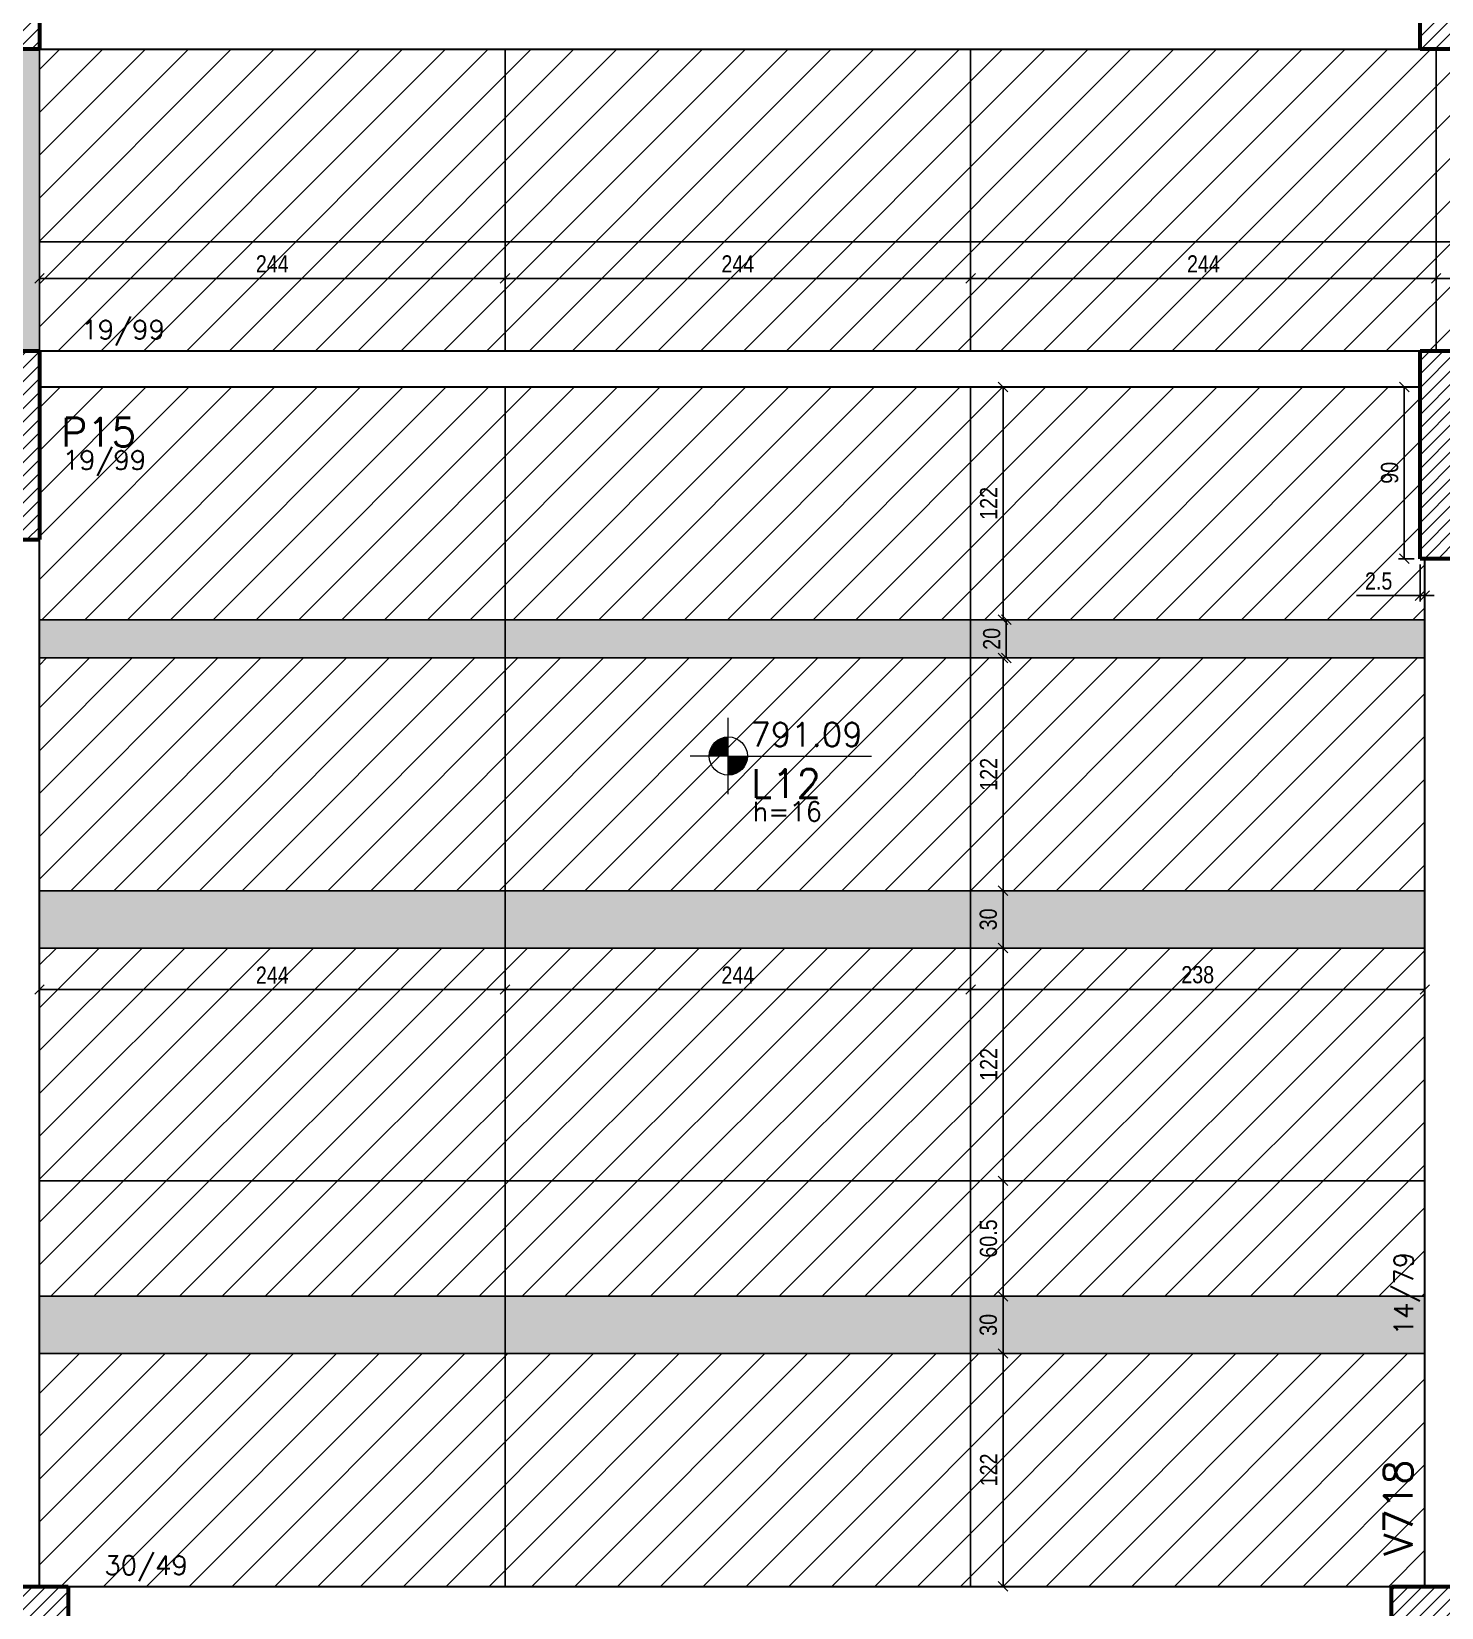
# Model space of a CAD drawing. Extents: x 8513 to 14085, y 7177 to 10799.
# Drawn here: x 9970 to 10709, y 8408 to 9234 of the extents above; entities that cross this region are included whole.
import ezdxf

# ---------------------------------------------------------------- set-up
doc = ezdxf.new("R2010")
doc.units = 0
doc.layers.add('COTA', color=241, linetype='Continuous')
doc.layers.add('Painéis', color=200, linetype='Continuous')
for name, color, linetype, lineweight in [('EST-LAJE-TEXT', 7, 'Continuous', 9), ('EST-PILAR', 7, 'Continuous', 9), ('EST-PILAR-CUT', 7, 'Continuous', 60), ('EST-PILAR-TEXT', 7, 'Continuous', 9), ('EST-VIGA', 7, 'Continuous', 30), ('EST-VIGA-TEXT', 7, 'Continuous', 9), ('Hachura', 253, 'Continuous', 9), ('REAPROVEITAMENTO', 7, 'Continuous', 9)]:
    doc.layers.add(name, color=color, linetype=linetype, lineweight=lineweight)
doc.styles.add('COTA TECNICA-50', font='techl___.ttf', dxfattribs={"height": 9})
doc.styles.add('RomanS_IV50', font='romans_IV50.ttf', dxfattribs={"height": 11.25})
doc.styles.add('RomanS_IV50_B', font='', dxfattribs={"height": 18.75})
doc.styles.add('RomanS_IV50_B_1', font='', dxfattribs={"height": 22.5})
doc.styles.get('RomanS_IV50_B').set_extended_font_data('RomanS_IV50', bold=True)
doc.styles.get('RomanS_IV50_B_1').set_extended_font_data('RomanS_IV50', bold=True)
doc.dimstyles.new('PAINEL', dxfattribs={"dimtxt": 9, "dimasz": 5, "dimexe": 3, "dimexo": 3, "dimgap": 3, "dimtad": 1, "dimdec": 1, "dimzin": 12, "dimdsep": 46, "dimtxsty": 'COTA TECNICA-50', "dimblk": 'OBLIQUE', "dimcen": 0, "dimclrd": 4, "dimclre": 4, "dimclrt": 1, "dimadec": 1, "dimazin": 3, "dimtfac": 1, "dimtdec": 1, "dimtmove": 0, "dimatfit": 3, "dimldrblk": 'OBLIQUE', "dimfxl": 1, "dimtolj": 1, "dimtzin": 12, "dimarcsym": 0})
pattern_1 = [(45, (9955.3147, 9146.5247), (-3.535534, 3.535534), [])]

# ---------------------------------------------------------------- blocks, each defined once
blk = doc.blocks.new('FA_Floor_TAG_SURVEY_R01 - NIV_TIT_H_TXT1__TXT2-2303193-6º PAVIMENTO')
at = {"layer": 'EST-LAJE-TEXT'}
h = blk.add_hatch(color=256, dxfattribs=at)
edge = h.paths.add_edge_path(flags=0)
edge.add_line((-0.28, 0.405), (-0.48, 0.405))
edge.add_arc((-0.28, 0.405), 0.2, 90, 180, ccw=False)
edge.add_line((-0.28, 0.605), (-0.28, 0.405))
h = blk.add_hatch(color=256, dxfattribs=at)
edge = h.paths.add_edge_path(flags=0)
edge.add_line((-0.28, 0.405), (-0.08, 0.405))
edge.add_arc((-0.28, 0.405), 0.2, -90, 0, ccw=False)
edge.add_line((-0.28, 0.205), (-0.28, 0.405))
for p, q in [((-0.28, 0.005), (-0.28, 0.805)), ((-0.28, 0.405), (-0.68, 0.405)), ((-0.28, 0.405), (1.22, 0.405))]:
    blk.add_line(p, q, dxfattribs=at)
blk.add_circle((-0.28, 0.405), 0.2, dxfattribs=at)
blk = doc.blocks.new('_Oblique')
at = {"color": 0, "linetype": 'ByBlock', "lineweight": -2}
blk.add_line((-0.5, -0.5), (0.5, 0.5), dxfattribs=at)
blk = doc.blocks.new('*D538')
at = {"layer": 'COTA', "color": 4, "lineweight": -2, "transparency": 16777216}
for p, q in [((10465.31, 9048.02), (10482.28, 9048.02)), ((10479.28, 9048.02), (10479.28, 8926.02)), ((10465.31, 8926.02), (10482.28, 8926.02))]:
    blk.add_line(p, q, dxfattribs=at)
at = {"layer": 'Defpoints', "color": 0, "transparency": 16777216}
for p in [(10462.31, 9048.02), (10462.31, 8926.02), (10479.28, 8926.02)]:
    blk.add_point(p, dxfattribs=at)
at = {"layer": 'COTA', "color": 4, "lineweight": -2, "transparency": 16777216, "xscale": 5, "yscale": 5, "zscale": 5}
for p, rotation in [((10479.28, 9048.02), 90), ((10479.28, 8926.02), 270)]:
    blk.add_blockref('_Oblique', p, dxfattribs=dict(at, rotation=rotation))
at = {"layer": 'COTA', "color": 1, "transparency": 16777216, "insert": (10471.73, 8987.02), "char_height": 9, "attachment_point": 5, "rotation": 90, "style": 'COTA TECNICA-50'}
blk.add_mtext('\\A1;122', dxfattribs=at)
blk = doc.blocks.new('*D539')
at = {"layer": 'COTA', "color": 4, "lineweight": -2, "transparency": 16777216}
for p, q in [((10467, 8926.02), (10483.97, 8926.02)), ((10480.97, 8926.02), (10480.97, 8906.02)), ((10465.31, 8906.02), (10483.97, 8906.02))]:
    blk.add_line(p, q, dxfattribs=at)
at = {"layer": 'Defpoints', "color": 0, "transparency": 16777216}
for p in [(10464, 8926.02), (10462.31, 8906.02), (10480.97, 8906.02)]:
    blk.add_point(p, dxfattribs=at)
at = {"layer": 'COTA', "color": 4, "lineweight": -2, "transparency": 16777216, "xscale": 5, "yscale": 5, "zscale": 5}
for p, rotation in [((10480.97, 8926.02), 90), ((10480.97, 8906.02), 270)]:
    blk.add_blockref('_Oblique', p, dxfattribs=dict(at, rotation=rotation))
at = {"layer": 'COTA', "color": 1, "transparency": 16777216, "insert": (10473.38, 8916.02), "char_height": 9, "attachment_point": 5, "rotation": 90, "style": 'COTA TECNICA-50'}
blk.add_mtext('\\A1;20', dxfattribs=at)
blk = doc.blocks.new('*D540')
at = {"layer": 'COTA', "color": 4, "lineweight": -2, "transparency": 16777216}
for p, q in [((10465.31, 8906.02), (10482.28, 8906.02)), ((10479.28, 8906.02), (10479.28, 8784.02)), ((10465.31, 8784.02), (10482.28, 8784.02))]:
    blk.add_line(p, q, dxfattribs=at)
at = {"layer": 'Defpoints', "color": 0, "transparency": 16777216}
for p in [(10462.31, 8906.02), (10462.31, 8784.02), (10479.28, 8784.02)]:
    blk.add_point(p, dxfattribs=at)
at = {"layer": 'COTA', "color": 4, "lineweight": -2, "transparency": 16777216, "xscale": 5, "yscale": 5, "zscale": 5}
for p, rotation in [((10479.28, 8906.02), 90), ((10479.28, 8784.02), 270)]:
    blk.add_blockref('_Oblique', p, dxfattribs=dict(at, rotation=rotation))
at = {"layer": 'COTA', "color": 1, "transparency": 16777216, "insert": (10471.73, 8845.02), "char_height": 9, "attachment_point": 5, "rotation": 90, "style": 'COTA TECNICA-50'}
blk.add_mtext('\\A1;122', dxfattribs=at)
blk = doc.blocks.new('*D541')
at = {"layer": 'COTA', "color": 4, "lineweight": -2, "transparency": 16777216}
for p, q in [((10465.31, 8784.02), (10482.28, 8784.02)), ((10479.28, 8784.02), (10479.28, 8754.02)), ((10465.31, 8754.02), (10482.28, 8754.02))]:
    blk.add_line(p, q, dxfattribs=at)
at = {"layer": 'Defpoints', "color": 0, "transparency": 16777216}
for p in [(10462.31, 8784.02), (10462.31, 8754.02), (10479.28, 8754.02)]:
    blk.add_point(p, dxfattribs=at)
at = {"layer": 'COTA', "color": 4, "lineweight": -2, "transparency": 16777216, "xscale": 5, "yscale": 5, "zscale": 5}
for p, rotation in [((10479.28, 8784.02), 90), ((10479.28, 8754.02), 270)]:
    blk.add_blockref('_Oblique', p, dxfattribs=dict(at, rotation=rotation))
at = {"layer": 'COTA', "color": 1, "transparency": 16777216, "insert": (10471.59, 8769.02), "char_height": 9, "attachment_point": 5, "rotation": 90, "style": 'COTA TECNICA-50'}
blk.add_mtext('\\A1;30', dxfattribs=at)
blk = doc.blocks.new('*D542')
at = {"layer": 'COTA', "color": 4, "lineweight": -2, "transparency": 16777216}
for p, q in [((10465.31, 8754.02), (10482.28, 8754.02)), ((10479.28, 8754.02), (10479.28, 8632.02)), ((10467.28, 8632.02), (10482.28, 8632.02))]:
    blk.add_line(p, q, dxfattribs=at)
at = {"layer": 'Defpoints', "color": 0, "transparency": 16777216}
for p in [(10462.31, 8754.02), (10464.28, 8632.02), (10479.28, 8632.02)]:
    blk.add_point(p, dxfattribs=at)
at = {"layer": 'COTA', "color": 4, "lineweight": -2, "transparency": 16777216, "xscale": 5, "yscale": 5, "zscale": 5}
for p, rotation in [((10479.28, 8754.02), 90), ((10479.28, 8632.02), 270)]:
    blk.add_blockref('_Oblique', p, dxfattribs=dict(at, rotation=rotation))
at = {"layer": 'COTA', "color": 1, "transparency": 16777216, "insert": (10471.73, 8693.02), "char_height": 9, "attachment_point": 5, "rotation": 90, "style": 'COTA TECNICA-50'}
blk.add_mtext('\\A1;122', dxfattribs=at)
blk = doc.blocks.new('*D543')
at = {"layer": 'COTA', "color": 4, "lineweight": -2, "transparency": 16777216}
for p, q in [((10467.28, 8632.02), (10482.28, 8632.02)), ((10479.28, 8632.02), (10479.28, 8571.52))]:
    blk.add_line(p, q, dxfattribs=at)
at = {"layer": 'Defpoints', "color": 0, "transparency": 16777216}
for p in [(10464.28, 8632.02), (10479.28, 8571.52), (10479.28, 8571.52)]:
    blk.add_point(p, dxfattribs=at)
at = {"layer": 'COTA', "color": 4, "lineweight": -2, "transparency": 16777216, "xscale": 5, "yscale": 5, "zscale": 5}
for p, rotation in [((10479.28, 8632.02), 90), ((10479.28, 8571.52), 270)]:
    blk.add_blockref('_Oblique', p, dxfattribs=dict(at, rotation=rotation))
at = {"layer": 'COTA', "color": 1, "transparency": 16777216, "insert": (10471.68, 8601.77), "char_height": 9, "attachment_point": 5, "rotation": 90, "style": 'COTA TECNICA-50'}
blk.add_mtext('\\A1;60.5', dxfattribs=at)
blk = doc.blocks.new('*D544')
at = {"layer": 'COTA', "color": 4, "lineweight": -2, "transparency": 16777216}
blk.add_line((10479.28, 8571.52), (10479.28, 8541.52), dxfattribs=at)
at = {"layer": 'Defpoints', "color": 0, "transparency": 16777216}
for p in [(10479.28, 8571.52), (10479.28, 8541.52), (10479.28, 8541.52)]:
    blk.add_point(p, dxfattribs=at)
at = {"layer": 'COTA', "color": 4, "lineweight": -2, "transparency": 16777216, "xscale": 5, "yscale": 5, "zscale": 5}
for p, rotation in [((10479.28, 8571.52), 90), ((10479.28, 8541.52), 270)]:
    blk.add_blockref('_Oblique', p, dxfattribs=dict(at, rotation=rotation))
at = {"layer": 'COTA', "color": 1, "transparency": 16777216, "insert": (10471.59, 8556.52), "char_height": 9, "attachment_point": 5, "rotation": 90, "style": 'COTA TECNICA-50'}
blk.add_mtext('\\A1;30', dxfattribs=at)
blk = doc.blocks.new('*D545')
at = {"layer": 'COTA', "color": 4, "lineweight": -2, "transparency": 16777216}
blk.add_line((10479.28, 8541.52), (10479.28, 8419.52), dxfattribs=at)
at = {"layer": 'Defpoints', "color": 0, "transparency": 16777216}
for p in [(10479.28, 8541.52), (10479.28, 8419.52), (10479.28, 8419.52)]:
    blk.add_point(p, dxfattribs=at)
at = {"layer": 'COTA', "color": 4, "lineweight": -2, "transparency": 16777216, "xscale": 5, "yscale": 5, "zscale": 5}
for p, rotation in [((10479.28, 8541.52), 90), ((10479.28, 8419.52), 270)]:
    blk.add_blockref('_Oblique', p, dxfattribs=dict(at, rotation=rotation))
at = {"layer": 'COTA', "color": 1, "transparency": 16777216, "insert": (10471.73, 8480.52), "char_height": 9, "attachment_point": 5, "rotation": 90, "style": 'COTA TECNICA-50'}
blk.add_mtext('\\A1;122', dxfattribs=at)
blk = doc.blocks.new('*D546')
at = {"layer": 'COTA', "color": 4, "lineweight": -2, "transparency": 16777216}
for p, q in [((10465.31, 9048.02), (10482.28, 9048.02)), ((10479.28, 9048.02), (10479.28, 8926.02)), ((10465.31, 8926.02), (10482.28, 8926.02))]:
    blk.add_line(p, q, dxfattribs=at)
at = {"layer": 'Defpoints', "color": 0, "transparency": 16777216}
for p in [(10462.31, 9048.02), (10462.31, 8926.02), (10479.28, 8926.02)]:
    blk.add_point(p, dxfattribs=at)
at = {"layer": 'COTA', "color": 4, "lineweight": -2, "transparency": 16777216, "xscale": 5, "yscale": 5, "zscale": 5}
for p, rotation in [((10479.28, 9048.02), 90), ((10479.28, 8926.02), 270)]:
    blk.add_blockref('_Oblique', p, dxfattribs=dict(at, rotation=rotation))
at = {"layer": 'COTA', "color": 1, "transparency": 16777216, "insert": (10471.73, 8987.02), "char_height": 9, "attachment_point": 5, "rotation": 90, "style": 'COTA TECNICA-50'}
blk.add_mtext('\\A1;122', dxfattribs=at)
blk = doc.blocks.new('*D547')
at = {"layer": 'COTA', "color": 4, "lineweight": -2, "transparency": 16777216}
for p, q in [((10467, 8926.02), (10483.97, 8926.02)), ((10480.97, 8926.02), (10480.97, 8906.02)), ((10465.31, 8906.02), (10483.97, 8906.02))]:
    blk.add_line(p, q, dxfattribs=at)
at = {"layer": 'Defpoints', "color": 0, "transparency": 16777216}
for p in [(10464, 8926.02), (10462.31, 8906.02), (10480.97, 8906.02)]:
    blk.add_point(p, dxfattribs=at)
at = {"layer": 'COTA', "color": 4, "lineweight": -2, "transparency": 16777216, "xscale": 5, "yscale": 5, "zscale": 5}
for p, rotation in [((10480.97, 8926.02), 90), ((10480.97, 8906.02), 270)]:
    blk.add_blockref('_Oblique', p, dxfattribs=dict(at, rotation=rotation))
at = {"layer": 'COTA', "color": 1, "transparency": 16777216, "insert": (10473.38, 8916.02), "char_height": 9, "attachment_point": 5, "rotation": 90, "style": 'COTA TECNICA-50'}
blk.add_mtext('\\A1;20', dxfattribs=at)
blk = doc.blocks.new('*D548')
at = {"layer": 'COTA', "color": 4, "lineweight": -2, "transparency": 16777216}
for p, q in [((10465.31, 8906.02), (10482.28, 8906.02)), ((10479.28, 8906.02), (10479.28, 8784.02)), ((10465.31, 8784.02), (10482.28, 8784.02))]:
    blk.add_line(p, q, dxfattribs=at)
at = {"layer": 'Defpoints', "color": 0, "transparency": 16777216}
for p in [(10462.31, 8906.02), (10462.31, 8784.02), (10479.28, 8784.02)]:
    blk.add_point(p, dxfattribs=at)
at = {"layer": 'COTA', "color": 4, "lineweight": -2, "transparency": 16777216, "xscale": 5, "yscale": 5, "zscale": 5}
for p, rotation in [((10479.28, 8906.02), 90), ((10479.28, 8784.02), 270)]:
    blk.add_blockref('_Oblique', p, dxfattribs=dict(at, rotation=rotation))
at = {"layer": 'COTA', "color": 1, "transparency": 16777216, "insert": (10471.73, 8845.02), "char_height": 9, "attachment_point": 5, "rotation": 90, "style": 'COTA TECNICA-50'}
blk.add_mtext('\\A1;122', dxfattribs=at)
blk = doc.blocks.new('*D549')
at = {"layer": 'COTA', "color": 4, "lineweight": -2, "transparency": 16777216}
for p, q in [((10465.31, 8784.02), (10482.28, 8784.02)), ((10479.28, 8784.02), (10479.28, 8754.02)), ((10465.31, 8754.02), (10482.28, 8754.02))]:
    blk.add_line(p, q, dxfattribs=at)
at = {"layer": 'Defpoints', "color": 0, "transparency": 16777216}
for p in [(10462.31, 8784.02), (10462.31, 8754.02), (10479.28, 8754.02)]:
    blk.add_point(p, dxfattribs=at)
at = {"layer": 'COTA', "color": 4, "lineweight": -2, "transparency": 16777216, "xscale": 5, "yscale": 5, "zscale": 5}
for p, rotation in [((10479.28, 8784.02), 90), ((10479.28, 8754.02), 270)]:
    blk.add_blockref('_Oblique', p, dxfattribs=dict(at, rotation=rotation))
at = {"layer": 'COTA', "color": 1, "transparency": 16777216, "insert": (10471.59, 8769.02), "char_height": 9, "attachment_point": 5, "rotation": 90, "style": 'COTA TECNICA-50'}
blk.add_mtext('\\A1;30', dxfattribs=at)
blk = doc.blocks.new('*D550')
at = {"layer": 'COTA', "color": 4, "lineweight": -2, "transparency": 16777216}
blk.add_line((10479.28, 8571.52), (10479.28, 8541.52), dxfattribs=at)
at = {"layer": 'Defpoints', "color": 0, "transparency": 16777216}
for p in [(10479.28, 8571.52), (10479.28, 8541.52), (10479.28, 8541.52)]:
    blk.add_point(p, dxfattribs=at)
at = {"layer": 'COTA', "color": 4, "lineweight": -2, "transparency": 16777216, "xscale": 5, "yscale": 5, "zscale": 5}
for p, rotation in [((10479.28, 8571.52), 90), ((10479.28, 8541.52), 270)]:
    blk.add_blockref('_Oblique', p, dxfattribs=dict(at, rotation=rotation))
at = {"layer": 'COTA', "color": 1, "transparency": 16777216, "insert": (10471.59, 8556.52), "char_height": 9, "attachment_point": 5, "rotation": 90, "style": 'COTA TECNICA-50'}
blk.add_mtext('\\A1;30', dxfattribs=at)
blk = doc.blocks.new('*D551')
at = {"layer": 'COTA', "color": 4, "lineweight": -2, "transparency": 16777216}
blk.add_line((10479.28, 8541.52), (10479.28, 8419.52), dxfattribs=at)
at = {"layer": 'Defpoints', "color": 0, "transparency": 16777216}
for p in [(10479.28, 8541.52), (10479.28, 8419.52), (10479.28, 8419.52)]:
    blk.add_point(p, dxfattribs=at)
at = {"layer": 'COTA', "color": 4, "lineweight": -2, "transparency": 16777216, "xscale": 5, "yscale": 5, "zscale": 5}
for p, rotation in [((10479.28, 8541.52), 90), ((10479.28, 8419.52), 270)]:
    blk.add_blockref('_Oblique', p, dxfattribs=dict(at, rotation=rotation))
at = {"layer": 'COTA', "color": 1, "transparency": 16777216, "insert": (10471.73, 8480.52), "char_height": 9, "attachment_point": 5, "rotation": 90, "style": 'COTA TECNICA-50'}
blk.add_mtext('\\A1;122', dxfattribs=at)
blk = doc.blocks.new('*D552')
at = {"layer": 'COTA', "color": 4, "lineweight": -2, "transparency": 16777216}
for p, q in [((9974.31, 8751.02), (9974.31, 8729.25)), ((10218.31, 8751.02), (10218.31, 8729.25)), ((9974.31, 8732.25), (10218.31, 8732.25))]:
    blk.add_line(p, q, dxfattribs=at)
at = {"layer": 'Defpoints', "color": 0, "transparency": 16777216}
for p in [(9974.31, 8754.02), (10218.31, 8754.02), (10218.31, 8732.25)]:
    blk.add_point(p, dxfattribs=at)
at = {"layer": 'COTA', "color": 4, "lineweight": -2, "transparency": 16777216, "xscale": 5, "yscale": 5, "zscale": 5, "rotation": 180}
blk.add_blockref('_Oblique', (9974.31, 8732.25), dxfattribs=at)
at = {"layer": 'COTA', "color": 4, "lineweight": -2, "transparency": 16777216, "xscale": 5, "yscale": 5, "zscale": 5}
blk.add_blockref('_Oblique', (10218.31, 8732.25), dxfattribs=at)
at = {"layer": 'COTA', "color": 1, "transparency": 16777216, "insert": (10096.31, 8739.81), "char_height": 9, "attachment_point": 5, "style": 'COTA TECNICA-50'}
blk.add_mtext('\\A1;244', dxfattribs=at)
blk = doc.blocks.new('*D553')
at = {"layer": 'COTA', "color": 4, "lineweight": -2, "transparency": 16777216}
for p, q in [((10218.31, 8751.02), (10218.31, 8729.25)), ((10462.31, 8751.02), (10462.31, 8729.25)), ((10218.31, 8732.25), (10462.31, 8732.25))]:
    blk.add_line(p, q, dxfattribs=at)
at = {"layer": 'Defpoints', "color": 0, "transparency": 16777216}
for p in [(10218.31, 8754.02), (10462.31, 8754.02), (10462.31, 8732.25)]:
    blk.add_point(p, dxfattribs=at)
at = {"layer": 'COTA', "color": 4, "lineweight": -2, "transparency": 16777216, "xscale": 5, "yscale": 5, "zscale": 5, "rotation": 180}
blk.add_blockref('_Oblique', (10218.31, 8732.25), dxfattribs=at)
at = {"layer": 'COTA', "color": 4, "lineweight": -2, "transparency": 16777216, "xscale": 5, "yscale": 5, "zscale": 5}
blk.add_blockref('_Oblique', (10462.31, 8732.25), dxfattribs=at)
at = {"layer": 'COTA', "color": 1, "transparency": 16777216, "insert": (10340.31, 8739.81), "char_height": 9, "attachment_point": 5, "style": 'COTA TECNICA-50'}
blk.add_mtext('\\A1;244', dxfattribs=at)
blk = doc.blocks.new('*D554')
at = {"layer": 'COTA', "color": 4, "lineweight": -2, "transparency": 16777216}
for p, q in [((10462.31, 8751.02), (10462.31, 8729.25)), ((10700.31, 8751.02), (10700.31, 8729.25)), ((10462.31, 8732.25), (10700.31, 8732.25))]:
    blk.add_line(p, q, dxfattribs=at)
at = {"layer": 'Defpoints', "color": 0, "transparency": 16777216}
for p in [(10462.31, 8754.02), (10700.31, 8754.02), (10700.31, 8732.25)]:
    blk.add_point(p, dxfattribs=at)
at = {"layer": 'COTA', "color": 4, "lineweight": -2, "transparency": 16777216, "xscale": 5, "yscale": 5, "zscale": 5, "rotation": 180}
blk.add_blockref('_Oblique', (10462.31, 8732.25), dxfattribs=at)
at = {"layer": 'COTA', "color": 4, "lineweight": -2, "transparency": 16777216, "xscale": 5, "yscale": 5, "zscale": 5}
blk.add_blockref('_Oblique', (10700.31, 8732.25), dxfattribs=at)
at = {"layer": 'COTA', "color": 1, "transparency": 16777216, "insert": (10581.31, 8739.97), "char_height": 9, "attachment_point": 5, "style": 'COTA TECNICA-50'}
blk.add_mtext('\\A1;238', dxfattribs=at)
blk = doc.blocks.new('*D530')
at = {"layer": 'COTA', "color": 4, "lineweight": -2, "transparency": 16777216}
for p, q in [((10694.81, 9048.02), (10686.55, 9048.02)), ((10689.55, 9048.02), (10689.55, 8958.02)), ((10694.81, 8958.02), (10686.55, 8958.02))]:
    blk.add_line(p, q, dxfattribs=at)
at = {"layer": 'Defpoints', "color": 0, "transparency": 16777216}
for p in [(10697.81, 9048.02), (10689.55, 8958.02), (10697.81, 8958.02)]:
    blk.add_point(p, dxfattribs=at)
at = {"layer": 'COTA', "color": 4, "lineweight": -2, "transparency": 16777216, "xscale": 5, "yscale": 5, "zscale": 5}
for p, rotation in [((10689.55, 9048.02), 90), ((10689.55, 8958.02), 270)]:
    blk.add_blockref('_Oblique', p, dxfattribs=dict(at, rotation=rotation))
at = {"layer": 'COTA', "color": 1, "transparency": 16777216, "insert": (10681.93, 9003.02), "char_height": 9, "attachment_point": 5, "rotation": 90, "style": 'COTA TECNICA-50'}
blk.add_mtext('\\A1;90', dxfattribs=at)
blk = doc.blocks.new('*D531')
at = {"layer": 'COTA', "color": 4, "lineweight": -2, "transparency": 16777216}
for p, q in [((10697.81, 8955.02), (10697.81, 8935.68)), ((10700.31, 8955.02), (10700.31, 8935.68)), ((10697.81, 8938.68), (10664.46, 8938.68)), ((10700.31, 8938.68), (10697.81, 8938.68)), ((10700.31, 8938.68), (10705.31, 8938.68))]:
    blk.add_line(p, q, dxfattribs=at)
at = {"layer": 'Defpoints', "color": 0, "transparency": 16777216}
for p in [(10697.81, 8958.02), (10700.31, 8958.02), (10697.81, 8938.68)]:
    blk.add_point(p, dxfattribs=at)
at = {"layer": 'COTA', "color": 4, "lineweight": -2, "transparency": 16777216, "xscale": 5, "yscale": 5, "zscale": 5}
blk.add_blockref('_Oblique', (10697.81, 8938.68), dxfattribs=at)
at = {"layer": 'COTA', "color": 4, "lineweight": -2, "transparency": 16777216, "xscale": 5, "yscale": 5, "zscale": 5, "rotation": 180}
blk.add_blockref('_Oblique', (10700.31, 8938.68), dxfattribs=at)
at = {"layer": 'COTA', "color": 1, "transparency": 16777216, "insert": (10676.14, 8946.27), "char_height": 9, "attachment_point": 5, "style": 'COTA TECNICA-50'}
blk.add_mtext('\\A1;2.5', dxfattribs=at)
blk = doc.blocks.new('*D594')
at = {"layer": 'COTA', "color": 4, "lineweight": -2, "transparency": 16777216}
for p, q in [((10218.31, 9121.02), (10218.31, 9101.93)), ((10462.31, 9121.02), (10462.31, 9101.93)), ((10218.31, 9104.93), (10462.31, 9104.93))]:
    blk.add_line(p, q, dxfattribs=at)
at = {"layer": 'Defpoints', "color": 0, "transparency": 16777216}
for p in [(10218.31, 9124.02), (10462.31, 9124.02), (10462.31, 9104.93)]:
    blk.add_point(p, dxfattribs=at)
at = {"layer": 'COTA', "color": 4, "lineweight": -2, "transparency": 16777216, "xscale": 5, "yscale": 5, "zscale": 5, "rotation": 180}
blk.add_blockref('_Oblique', (10218.31, 9104.93), dxfattribs=at)
at = {"layer": 'COTA', "color": 4, "lineweight": -2, "transparency": 16777216, "xscale": 5, "yscale": 5, "zscale": 5}
blk.add_blockref('_Oblique', (10462.31, 9104.93), dxfattribs=at)
at = {"layer": 'COTA', "color": 1, "transparency": 16777216, "insert": (10340.31, 9112.5), "char_height": 9, "attachment_point": 5, "style": 'COTA TECNICA-50'}
blk.add_mtext('\\A1;244', dxfattribs=at)
blk = doc.blocks.new('*D584')
at = {"layer": 'COTA', "color": 4, "lineweight": -2, "transparency": 16777216}
for p, q in [((10462.31, 9121.02), (10462.31, 9101.93)), ((10706.31, 9121.02), (10706.31, 9101.93)), ((10462.31, 9104.93), (10706.31, 9104.93))]:
    blk.add_line(p, q, dxfattribs=at)
at = {"layer": 'Defpoints', "color": 0, "transparency": 16777216}
for p in [(10462.31, 9124.02), (10706.31, 9124.02), (10706.31, 9104.93)]:
    blk.add_point(p, dxfattribs=at)
at = {"layer": 'COTA', "color": 4, "lineweight": -2, "transparency": 16777216, "xscale": 5, "yscale": 5, "zscale": 5, "rotation": 180}
blk.add_blockref('_Oblique', (10462.31, 9104.93), dxfattribs=at)
at = {"layer": 'COTA', "color": 4, "lineweight": -2, "transparency": 16777216, "xscale": 5, "yscale": 5, "zscale": 5}
blk.add_blockref('_Oblique', (10706.31, 9104.93), dxfattribs=at)
at = {"layer": 'COTA', "color": 1, "transparency": 16777216, "insert": (10584.31, 9112.5), "char_height": 9, "attachment_point": 5, "style": 'COTA TECNICA-50'}
blk.add_mtext('\\A1;244', dxfattribs=at)
blk = doc.blocks.new('*D585')
at = {"layer": 'COTA', "color": 4, "lineweight": -2, "transparency": 16777216}
for p, q in [((10706.31, 9121.02), (10706.31, 9101.93)), ((10950.31, 9121.02), (10950.31, 9101.93)), ((10706.31, 9104.93), (10950.31, 9104.93))]:
    blk.add_line(p, q, dxfattribs=at)
at = {"layer": 'Defpoints', "color": 0, "transparency": 16777216}
for p in [(10706.31, 9124.02), (10950.31, 9124.02), (10950.31, 9104.93)]:
    blk.add_point(p, dxfattribs=at)
at = {"layer": 'COTA', "color": 4, "lineweight": -2, "transparency": 16777216, "xscale": 5, "yscale": 5, "zscale": 5, "rotation": 180}
blk.add_blockref('_Oblique', (10706.31, 9104.93), dxfattribs=at)
at = {"layer": 'COTA', "color": 4, "lineweight": -2, "transparency": 16777216, "xscale": 5, "yscale": 5, "zscale": 5}
blk.add_blockref('_Oblique', (10950.31, 9104.93), dxfattribs=at)
at = {"layer": 'COTA', "color": 1, "transparency": 16777216, "insert": (10828.31, 9112.5), "char_height": 9, "attachment_point": 5, "style": 'COTA TECNICA-50'}
blk.add_mtext('\\A1;244', dxfattribs=at)
blk = doc.blocks.new('*D596')
at = {"layer": 'COTA', "color": 4, "lineweight": -2, "transparency": 16777216}
for p, q in [((9974.31, 9121.02), (9974.31, 9101.93)), ((10218.31, 9121.02), (10218.31, 9101.93)), ((9974.31, 9104.93), (10218.31, 9104.93))]:
    blk.add_line(p, q, dxfattribs=at)
at = {"layer": 'Defpoints', "color": 0, "transparency": 16777216}
for p in [(9974.31, 9124.02), (10218.31, 9124.02), (10218.31, 9104.93)]:
    blk.add_point(p, dxfattribs=at)
at = {"layer": 'COTA', "color": 4, "lineweight": -2, "transparency": 16777216, "xscale": 5, "yscale": 5, "zscale": 5, "rotation": 180}
blk.add_blockref('_Oblique', (9974.31, 9104.93), dxfattribs=at)
at = {"layer": 'COTA', "color": 4, "lineweight": -2, "transparency": 16777216, "xscale": 5, "yscale": 5, "zscale": 5}
blk.add_blockref('_Oblique', (10218.31, 9104.93), dxfattribs=at)
at = {"layer": 'COTA', "color": 1, "transparency": 16777216, "insert": (10096.31, 9112.5), "char_height": 9, "attachment_point": 5, "style": 'COTA TECNICA-50'}
blk.add_mtext('\\A1;244', dxfattribs=at)

msp = doc.modelspace()

# ---------------------------------------------------------------- hatches: boundary and pattern name
at = {"layer": 'EST-PILAR'}
h = msp.add_hatch(dxfattribs=at)
h.set_pattern_fill('FP_1', color=5, style=0, pattern_type=2)
h.set_pattern_definition(pattern_1)
h.paths.add_polyline_path([(10716.81, 9225.02), (10716.81, 9344.02), (10697.81, 9344.02), (10697.81, 9225.02)], flags=0)
h = msp.add_hatch(dxfattribs=at)
h.set_pattern_fill('FP_1', color=5, style=0, pattern_type=2)
h.set_pattern_definition(pattern_1)
h.paths.add_polyline_path([(9974.31, 9225.02), (9974.31, 9324.02), (9955.31, 9324.02), (9955.31, 9225.02)], flags=0)
h = msp.add_hatch(dxfattribs=at)
h.set_pattern_fill('FP_1', color=5, style=0, pattern_type=2)
h.set_pattern_definition(pattern_1)
h.paths.add_polyline_path([(9974.31, 8968.02), (9974.31, 9067.02), (9955.31, 9067.02), (9955.31, 8968.02)], flags=0)
h = msp.add_hatch(dxfattribs=at)
h.set_pattern_fill('FP_1', color=5, style=0, pattern_type=2)
h.set_pattern_definition(pattern_1)
h.paths.add_polyline_path([(10716.81, 8958.02), (10716.81, 9067.02), (10697.81, 9067.02), (10697.81, 8958.02)], flags=0)
h = msp.add_hatch(dxfattribs=at)
h.set_pattern_fill('FP_1', color=5, style=0, pattern_type=2)
h.set_pattern_definition(pattern_1)
h.paths.add_polyline_path([(9989.31, 8365.52), (9989.31, 8419.52), (9955.31, 8419.52), (9955.31, 8365.52)], flags=0)
h = msp.add_hatch(dxfattribs=at)
h.set_pattern_fill('FP_1', color=5, style=0, pattern_type=2)
h.set_pattern_definition(pattern_1)
h.paths.add_polyline_path([(10731.81, 8365.52), (10731.81, 8419.52), (10682.81, 8419.52), (10682.81, 8365.52)], flags=0)
at = {"layer": 'Hachura'}
h = msp.add_hatch(color=256, dxfattribs=at)
h.dxf.hatch_style = 1
h.paths.add_polyline_path([(9955.31, 9067.02), (9974.31, 9067.02), (9974.31, 9225.02), (9955.31, 9225.02)])
h = msp.add_hatch(color=256, dxfattribs=at)
h.dxf.hatch_style = 1
h.paths.add_polyline_path([(10218.31, 8571.52), (10218.31, 8541.52), (9974.31, 8541.52), (9974.31, 8571.52)])
h.paths.add_polyline_path([(10462.31, 8571.52), (10462.31, 8541.52), (10218.31, 8541.52), (10218.31, 8571.52)])
h.paths.add_polyline_path([(10462.31, 8541.52), (10462.31, 8571.52), (10700.31, 8571.52), (10700.31, 8541.52)])
h.paths.add_polyline_path([(10462.31, 8754.02), (10462.31, 8784.02), (10700.31, 8784.02), (10700.31, 8754.02)])
h.paths.add_polyline_path([(10218.31, 8754.02), (10218.31, 8784.02), (10462.31, 8784.02), (10462.31, 8754.02)])
h.paths.add_polyline_path([(10218.31, 8784.02), (10218.31, 8754.02), (9974.31, 8754.02), (9974.31, 8784.02)])
h.paths.add_polyline_path([(10218.31, 8926.02), (10218.31, 8906.02), (9974.31, 8906.02), (9974.31, 8926.02)])
h.paths.add_polyline_path([(10462.31, 8926.02), (10462.31, 8906.02), (10218.31, 8906.02), (10218.31, 8926.02)])
h.paths.add_polyline_path([(10700.31, 8926.02), (10700.31, 8906.02), (10462.31, 8906.02), (10462.31, 8926.02)])
at = {"layer": 'REAPROVEITAMENTO'}
h = msp.add_hatch(dxfattribs=at)
h.set_pattern_fill('ANSI31', color=251, scale=5, style=0)
h.set_pattern_definition([(45, (-149.161, 3311.55), (-11.22532, 11.22532), [])])
h.paths.add_polyline_path([(9974.31, 9225.02), (9974.31, 9124.02), (10218.31, 9124.02), (10218.31, 9225.02)])
h.paths.add_polyline_path([(10462.31, 9124.02), (10462.31, 9225.02), (10218.31, 9225.02), (10218.31, 9124.02)])
h.paths.add_polyline_path([(10706.31, 9124.02), (10706.31, 9225.02), (10697.81, 9225.02), (10462.31, 9225.02), (10462.31, 9124.02)])
h.paths.add_polyline_path([(10706.31, 9124.02), (10950.31, 9124.02), (10950.31, 9225.02), (10716.81, 9225.02), (10706.31, 9225.02)])
h.paths.add_polyline_path([(11194.31, 9124.02), (11194.31, 9225.02), (10950.31, 9225.02), (10950.31, 9124.02)])
h.paths.add_polyline_path([(11438.31, 9124.02), (11438.31, 9225.02), (11437.81, 9225.02), (11194.31, 9225.02), (11194.31, 9124.02)])
h.paths.add_polyline_path([(11682.31, 9124.02), (11682.31, 9225.02), (11456.81, 9225.02), (11438.31, 9225.02), (11438.31, 9124.02)])
h.paths.add_polyline_path([(11926.31, 9124.02), (11926.31, 9225.02), (11682.31, 9225.02), (11682.31, 9124.02)])
h.paths.add_polyline_path([(12048.31, 9124.02), (12048.31, 9225.02), (11926.31, 9225.02), (11926.31, 9124.02)])
h.paths.add_polyline_path([(12048.31, 9124.02), (12177.81, 9124.02), (12177.81, 9225.02), (12048.31, 9225.02)])
h.paths.add_polyline_path([(12048.31, 9124.02), (12048.31, 9067.02), (12135.31, 9067.02), (12177.81, 9067.02), (12177.81, 9124.02)])
h.paths.add_polyline_path([(12048.31, 9067.02), (12048.31, 9124.02), (11926.31, 9124.02), (11926.31, 9067.02)])
h.paths.add_polyline_path([(11926.31, 9067.02), (11926.31, 9124.02), (11682.31, 9124.02), (11682.31, 9067.02)])
h.paths.add_polyline_path([(11682.31, 9067.02), (11682.31, 9124.02), (11438.31, 9124.02), (11438.31, 9067.02), (11501.81, 9067.02)])
h.paths.add_polyline_path([(11392.81, 9067.02), (11438.31, 9067.02), (11438.31, 9124.02), (11194.31, 9124.02), (11194.31, 9067.02)])
h.paths.add_polyline_path([(11194.31, 9067.02), (11194.31, 9124.02), (10950.31, 9124.02), (10950.31, 9067.02)])
h.paths.add_polyline_path([(10950.31, 9067.02), (10950.31, 9124.02), (10706.31, 9124.02), (10706.31, 9067.02), (10716.81, 9067.02)])
h.paths.add_polyline_path([(10697.81, 9067.02), (10706.31, 9067.02), (10706.31, 9124.02), (10462.31, 9124.02), (10462.31, 9067.02)])
h.paths.add_polyline_path([(10462.31, 9067.02), (10462.31, 9124.02), (10218.31, 9124.02), (10218.31, 9067.02)])
h.paths.add_polyline_path([(9974.31, 9124.02), (9974.31, 9067.02), (10218.31, 9067.02), (10218.31, 9124.02)])
h = msp.add_hatch(dxfattribs=at)
h.set_pattern_fill('ANSI31', color=251, scale=5, style=0)
h.set_pattern_definition([(45, (101.663, -162.136), (-11.22532, 11.22532), [])])
h.paths.add_polyline_path([(9974.31, 9048.02), (9974.31, 8968.02), (9974.31, 8926.02), (10218.31, 8926.02), (10218.31, 9048.02)])
h.paths.add_polyline_path([(9974.31, 8906.02), (9974.31, 8784.02), (10218.31, 8784.02), (10218.31, 8906.02)])
h.paths.add_polyline_path([(9974.31, 8754.02), (9974.31, 8632.02), (10218.31, 8632.02), (10218.31, 8754.02)])
h.paths.add_polyline_path([(10218.31, 8571.52), (10218.31, 8632.02), (9974.31, 8632.02), (9974.31, 8571.52)])
h.paths.add_polyline_path([(9974.31, 8541.52), (9974.31, 8419.52), (9989.31, 8419.52), (10218.31, 8419.52), (10218.31, 8541.52)])
h.paths.add_polyline_path([(10218.31, 8541.52), (10218.31, 8419.52), (10462.31, 8419.52), (10462.31, 8541.52)])
h.paths.add_polyline_path([(10218.31, 8632.02), (10218.31, 8571.52), (10462.31, 8571.52), (10462.31, 8632.02)])
h.paths.add_polyline_path([(10218.31, 8754.02), (10218.31, 8632.02), (10462.31, 8632.02), (10462.31, 8754.02)])
h.paths.add_polyline_path([(10462.31, 8906.02), (10218.31, 8906.02), (10218.31, 8784.02), (10462.31, 8784.02)])
h.paths.add_polyline_path([(10462.31, 8926.02), (10462.31, 9048.02), (10218.31, 9048.02), (10218.31, 8926.02)])
h.paths.add_polyline_path([(10462.31, 9048.02), (10462.31, 8926.02), (10700.31, 8926.02), (10700.31, 8958.02), (10697.81, 8958.02), (10697.81, 9048.02)])
h.paths.add_polyline_path([(10700.31, 8784.02), (10700.31, 8906.02), (10462.31, 8906.02), (10462.31, 8784.02)])
h.paths.add_polyline_path([(10700.31, 8632.02), (10700.31, 8754.02), (10462.31, 8754.02), (10462.31, 8632.02)])
h.paths.add_polyline_path([(10700.31, 8571.52), (10700.31, 8632.02), (10462.31, 8632.02), (10462.31, 8571.52)])
h.paths.add_polyline_path([(10462.31, 8541.52), (10462.31, 8419.52), (10682.81, 8419.52), (10700.31, 8419.52), (10700.31, 8541.52)])
h.paths.add_polyline_path([(10952.31, 8419.52), (10952.31, 8541.52), (10714.31, 8541.52), (10714.31, 8419.52), (10731.81, 8419.52)])
h.paths.add_polyline_path([(10714.31, 8632.02), (10714.31, 8571.52), (10952.31, 8571.52), (10952.31, 8632.02)])
h.paths.add_polyline_path([(10714.31, 8754.02), (10714.31, 8632.02), (10952.31, 8632.02), (10952.31, 8754.02)])
h.paths.add_polyline_path([(10714.31, 8906.02), (10714.31, 8784.02), (10952.31, 8784.02), (10952.31, 8906.02)])
h.paths.add_polyline_path([(10952.31, 8926.02), (10952.31, 9048.02), (10716.81, 9048.02), (10716.81, 8958.02), (10714.31, 8958.02), (10714.31, 8926.02)])
h.paths.add_polyline_path([(10952.31, 9048.02), (10952.31, 8926.02), (11196.31, 8926.02), (11196.31, 9048.02)])
h.paths.add_polyline_path([(11440.31, 8926.02), (11440.31, 9048.02), (11392.81, 9048.02), (11196.31, 9048.02), (11196.31, 8926.02)])
h.paths.add_polyline_path([(11196.31, 8906.02), (11196.31, 8784.02), (11440.31, 8784.02), (11440.31, 8906.02)])
h.paths.add_polyline_path([(11196.31, 8784.02), (11196.31, 8906.02), (10952.31, 8906.02), (10952.31, 8784.02)])
h.paths.add_polyline_path([(11196.31, 8632.02), (11196.31, 8754.02), (10952.31, 8754.02), (10952.31, 8632.02)])
h.paths.add_polyline_path([(11196.31, 8754.02), (11196.31, 8632.02), (11440.31, 8632.02), (11440.31, 8754.02)])
h.paths.add_polyline_path([(11440.31, 8571.52), (11440.31, 8632.02), (11196.31, 8632.02), (11196.31, 8571.52)])
h.paths.add_polyline_path([(10952.31, 8632.02), (10952.31, 8571.52), (11196.31, 8571.52), (11196.31, 8632.02)])
h.paths.add_polyline_path([(11196.31, 8419.52), (11196.31, 8541.52), (10952.31, 8541.52), (10952.31, 8419.52)])
h.paths.add_polyline_path([(11196.31, 8541.52), (11196.31, 8419.52), (11422.81, 8419.52), (11440.31, 8419.52), (11440.31, 8541.52)])
h.paths.add_polyline_path([(11454.31, 8419.52), (11471.81, 8419.52), (11698.31, 8419.52), (11698.31, 8541.52), (11454.31, 8541.52)])
h.paths.add_polyline_path([(11825.31, 8419.52), (11942.31, 8419.52), (11942.31, 8541.52), (11698.31, 8541.52), (11698.31, 8419.52)])
h.paths.add_polyline_path([(11698.31, 8632.02), (11698.31, 8571.52), (11942.31, 8571.52), (11942.31, 8632.02)])
h.paths.add_polyline_path([(11454.31, 8632.02), (11454.31, 8571.52), (11698.31, 8571.52), (11698.31, 8632.02)])
h.paths.add_polyline_path([(11454.31, 8754.02), (11454.31, 8632.02), (11698.31, 8632.02), (11698.31, 8754.02)])
h.paths.add_polyline_path([(11698.31, 8754.02), (11698.31, 8632.02), (11942.31, 8632.02), (11942.31, 8754.02)])
h.paths.add_polyline_path([(11942.31, 8906.02), (11698.31, 8906.02), (11698.31, 8784.02), (11942.31, 8784.02)])
h.paths.add_polyline_path([(11454.31, 8906.02), (11454.31, 8784.02), (11698.31, 8784.02), (11698.31, 8906.02)])
h.paths.add_polyline_path([(11698.31, 8926.02), (11698.31, 9048.02), (11501.81, 9048.02), (11454.31, 9048.02), (11454.31, 8926.02)])
h.paths.add_polyline_path([(11942.31, 8926.02), (11942.31, 9048.02), (11698.31, 9048.02), (11698.31, 8926.02)])
h.paths.add_polyline_path([(12177.81, 8784.02), (12177.81, 8906.02), (11942.31, 8906.02), (11942.31, 8784.02)])
h.paths.add_polyline_path([(12177.81, 8926.02), (12177.81, 9048.02), (11942.31, 9048.02), (11942.31, 8926.02)])
h.paths.add_polyline_path([(12177.81, 8632.02), (12177.81, 8754.02), (11942.31, 8754.02), (11942.31, 8632.02)])
h.paths.add_polyline_path([(12177.81, 8571.52), (12177.81, 8632.02), (11942.31, 8632.02), (11942.31, 8571.52)])
h.paths.add_polyline_path([(12177.81, 8419.52), (12177.81, 8541.52), (11942.31, 8541.52), (11942.31, 8419.52)])

# ---------------------------------------------------------------- linework, layer by layer
at = {"layer": 'EST-PILAR-CUT', "color": 5, "lineweight": 60}
for p, q in [((10697.81, 9225.02), (10697.81, 9344.02)), ((9974.31, 9324.02), (9974.31, 9225.02)), ((9974.31, 9225.02), (9955.31, 9225.02)), ((10716.81, 9225.02), (10697.81, 9225.02)), ((9955.31, 9067.02), (9974.31, 9067.02)), ((9974.31, 9067.02), (9974.31, 8968.02)), ((10697.81, 8958.02), (10697.81, 9067.02)), ((10697.81, 9067.02), (10716.81, 9067.02)), ((9955.31, 8968.02), (9974.31, 8968.02)), ((10716.81, 8958.02), (10697.81, 8958.02)), ((9955.31, 8419.52), (9989.31, 8419.52)), ((9989.31, 8419.52), (9989.31, 8365.52)), ((10682.81, 8365.52), (10682.81, 8419.52)), ((10682.81, 8419.52), (10731.81, 8419.52))]:
    msp.add_line(p, q, dxfattribs=at)
at = {"layer": 'EST-VIGA', "color": 3, "lineweight": 30}
for p, q in [((9974.31, 9225.02), (10697.81, 9225.02)), ((9974.31, 9067.02), (10697.81, 9067.02)), ((9974.31, 9048.02), (10697.81, 9048.02)), ((9974.31, 8419.52), (9974.31, 8968.02)), ((10700.31, 8419.52), (10700.31, 8958.02)), ((9989.31, 8419.52), (10682.81, 8419.52))]:
    msp.add_line(p, q, dxfattribs=at)
at = {"layer": 'Painéis', "ltscale": 70}
for p, q in [((9974.31, 9225.02), (9974.31, 9067.02)), ((10218.31, 9225.02), (10218.31, 9067.02)), ((10462.31, 9225.02), (10462.31, 9067.02)), ((10706.31, 9225.02), (10706.31, 9067.02)), ((9974.31, 9124.02), (12177.81, 9124.02)), ((10218.31, 9048.02), (10218.31, 8419.52)), ((10462.31, 9048.02), (10462.31, 8419.52)), ((9974.31, 8926.02), (10700.31, 8926.02)), ((9974.31, 8906.02), (10700.31, 8906.02)), ((9974.31, 8784.02), (10700.31, 8784.02)), ((9974.31, 8754.02), (10700.31, 8754.02)), ((9974.31, 8632.02), (10700.31, 8632.02)), ((9974.31, 8571.52), (10700.31, 8571.52)), ((9974.31, 8541.52), (10700.31, 8541.52))]:
    msp.add_line(p, q, dxfattribs=at)

# ---------------------------------------------------------------- block references
at = {"layer": 'EST-LAJE-TEXT', "xscale": 49.99999999999998, "yscale": 49.99999999999998, "zscale": 49.99999999999998}
msp.add_blockref('FA_Floor_TAG_SURVEY_R01 - NIV_TIT_H_TXT1__TXT2-2303193-6º PAVIMENTO', (10349.31, 8834.38), dxfattribs=at)

# ---------------------------------------------------------------- texts
at = {"layer": 'EST-LAJE-TEXT', "lineweight": 50, "attachment_point": 1}
for s, insert, char_height, width, style in [('791.09', (10346.84, 8872.14), 12.5, 84.1772, 'RomanS_IV50_B_1'), ('L12', (10347.26, 8847.69), 15, 50.5063, 'RomanS_IV50_B')]:
    msp.add_mtext(s, dxfattribs=dict(at, insert=insert, char_height=char_height, width=width, style=style))
at = {"layer": 'EST-LAJE-TEXT', "lineweight": 30, "insert": (10348.01, 8830.56), "char_height": 10, "width": 48.9029, "attachment_point": 1, "style": 'RomanS_IV50'}
msp.add_mtext('h=16', dxfattribs=at)
at = {"layer": 'EST-PILAR-TEXT', "lineweight": 50, "insert": (9985.76, 9031.83), "char_height": 15, "width": 54.9156, "attachment_point": 1, "style": 'RomanS_IV50_B'}
msp.add_mtext('P15', dxfattribs=at)
msp.add_mtext('P15', dxfattribs=at)
at = {"layer": 'EST-PILAR-TEXT', "lineweight": 30, "insert": (9986.51, 9014.7), "char_height": 10, "width": 58.924, "attachment_point": 1, "style": 'RomanS_IV50'}
msp.add_mtext('19/99', dxfattribs=at)
msp.add_mtext('19/99', dxfattribs=at)
at = {"layer": 'EST-VIGA-TEXT', "lineweight": 30, "char_height": 10, "width": 58.924, "attachment_point": 1, "style": 'RomanS_IV50'}
for s, insert in [('19/99', (9996.34, 9083.03)), ('30/49', (10008.34, 8435.53))]:
    msp.add_mtext(s, dxfattribs=dict(at, insert=insert))
at = {"layer": 'EST-VIGA-TEXT', "lineweight": 30, "insert": (10684.31, 8551.05), "char_height": 10, "width": 58.924, "attachment_point": 1, "rotation": 90, "style": 'RomanS_IV50'}
msp.add_mtext('14/79', dxfattribs=at)
at = {"layer": 'EST-VIGA-TEXT', "lineweight": 50, "insert": (10678.86, 8435.59), "char_height": 15, "width": 70.1477, "attachment_point": 1, "rotation": 90, "style": 'RomanS_IV50_B'}
msp.add_mtext('V718', dxfattribs=at)

# ---------------------------------------------------------------- dimensions: what is measured, and where the dimension line sits
at = {"layer": 'COTA'}
for base, p1, p2, picture, middle in [((10218.31, 9104.93), (9974.31, 9124.02), (10218.31, 9124.02), '*D596', (10096.31, 9112.5)), ((10697.81, 8938.68), (10700.31, 8958.02), (10697.81, 8958.02), '*D531', (10676.14, 8946.27)), ((10218.31, 8732.25), (9974.31, 8754.02), (10218.31, 8754.02), '*D552', (10096.31, 8739.81))]:
    dim = msp.add_linear_dim(base=base, p1=p1, p2=p2, dimstyle='PAINEL', dxfattribs=at)
    dim.commit()
    dim.dimension.update_dxf_attribs({"geometry": picture, "text_midpoint": middle})
for base, p1, p2, picture, middle in [((10462.31, 9104.93), (10218.31, 9124.02), (10462.31, 9124.02), '*D594', (10340.31, 9112.5)), ((10706.31, 9104.93), (10462.31, 9124.02), (10706.31, 9124.02), '*D584', (10584.31, 9112.5)), ((10950.31, 9104.93), (10706.31, 9124.02), (10950.31, 9124.02), '*D585', (10828.31, 9112.5)), ((10462.31, 8732.25), (10218.31, 8754.02), (10462.31, 8754.02), '*D553', (10340.31, 8739.81)), ((10700.31, 8732.25), (10462.31, 8754.02), (10700.31, 8754.02), '*D554', (10581.31, 8739.97))]:
    dim = msp.add_linear_dim(base=base, p1=p1, p2=p2, dimstyle='PAINEL', override={"dimtmove": 1}, dxfattribs=at)
    dim.commit()
    dim.dimension.update_dxf_attribs({"geometry": picture, "text_midpoint": middle})
for base, p1, p2, angle, picture, middle in [((10479.28, 8926.02), (10462.31, 9048.02), (10462.31, 8926.02), 270, '*D538', (10471.73, 8987.02)), ((10479.28, 8926.02), (10462.31, 9048.02), (10462.31, 8926.02), 270, '*D546', (10471.73, 8987.02)), ((10689.55, 8958.02), (10697.81, 9048.02), (10697.81, 8958.02), 90, '*D530', (10681.93, 9003.02))]:
    dim = msp.add_linear_dim(base=base, p1=p1, p2=p2, angle=angle, dimstyle='PAINEL', dxfattribs=at)
    dim.commit()
    dim.dimension.update_dxf_attribs({"geometry": picture, "text_midpoint": middle})
for base, p1, p2, picture, middle in [((10480.97, 8906.02), (10464, 8926.02), (10462.31, 8906.02), '*D539', (10473.38, 8916.02)), ((10480.97, 8906.02), (10464, 8926.02), (10462.31, 8906.02), '*D547', (10473.38, 8916.02)), ((10479.28, 8784.02), (10462.31, 8906.02), (10462.31, 8784.02), '*D540', (10471.73, 8845.02)), ((10479.28, 8784.02), (10462.31, 8906.02), (10462.31, 8784.02), '*D548', (10471.73, 8845.02)), ((10479.28, 8754.02), (10462.31, 8784.02), (10462.31, 8754.02), '*D541', (10471.59, 8769.02)), ((10479.28, 8754.02), (10462.31, 8784.02), (10462.31, 8754.02), '*D549', (10471.59, 8769.02)), ((10479.28, 8632.02), (10462.31, 8754.02), (10464.28, 8632.02), '*D542', (10471.73, 8693.02)), ((10479.28, 8571.52), (10464.28, 8632.02), (10479.28, 8571.52), '*D543', (10471.68, 8601.77)), ((10479.28, 8541.52), (10479.28, 8571.52), (10479.28, 8541.52), '*D544', (10471.59, 8556.52)), ((10479.28, 8541.52), (10479.28, 8571.52), (10479.28, 8541.52), '*D550', (10471.59, 8556.52)), ((10479.28, 8419.52), (10479.28, 8541.52), (10479.28, 8419.52), '*D545', (10471.73, 8480.52)), ((10479.28, 8419.52), (10479.28, 8541.52), (10479.28, 8419.52), '*D551', (10471.73, 8480.52))]:
    dim = msp.add_linear_dim(base=base, p1=p1, p2=p2, angle=270, dimstyle='PAINEL', override={"dimtmove": 1}, dxfattribs=at)
    dim.commit()
    dim.dimension.update_dxf_attribs({"geometry": picture, "text_midpoint": middle})

doc.saveas('drawing.dxf')
